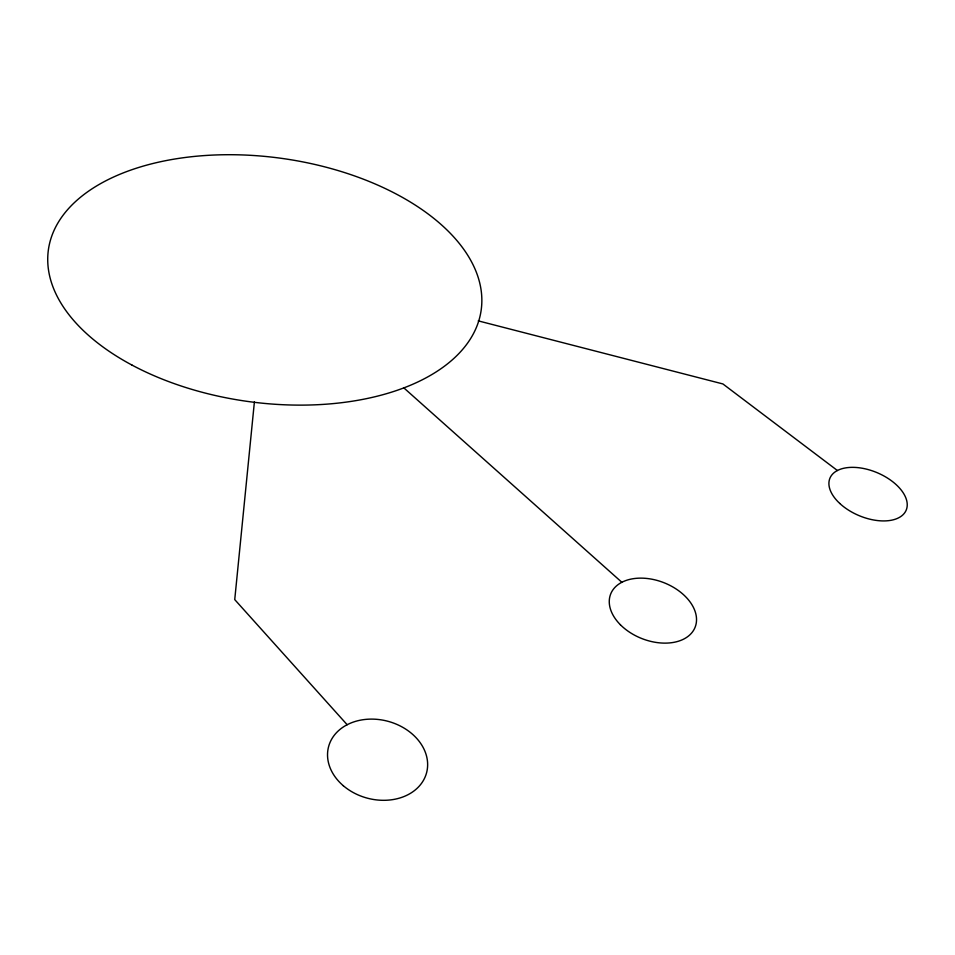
<?xml version="1.0" encoding="UTF-8"?>
<svg xmlns="http://www.w3.org/2000/svg" width="955" height="955" viewBox="0 0 955 955"><rect width="100%" height="100%" fill="white"/><g stroke="black" fill="none" stroke-linecap="round" stroke-linejoin="round"><path stroke-width="1.43" d="M254.4 401.9L234.739 599.609L347.166 724.726M478.24 320.868L722.899 383.946L837.404 470.517M403.738 387.79L621.86 582.287M839.779 503.464A41.352 23.302 22.8 0 0 905.686 511.212A41.352 23.302 22.8 0 0 858.748 467.723A41.352 23.302 22.8 0 0 839.779 503.464M343.227 785.655A50.699 39.788 14.9 0 0 426.288 773.789A50.699 39.788 14.9 0 0 363.258 719.688A50.699 39.788 14.9 0 0 343.227 785.655M132.1 365.144A218.48 122.718 7.9 0 0 479.947 316.559A218.48 122.718 7.9 0 0 182.393 157.862A218.48 122.718 7.9 0 0 132.1 365.144M620.44 624.809A45.363 30.035 21.4 0 0 694.38 628.867A45.363 30.035 21.4 0 0 643.873 578.217A45.363 30.035 21.4 0 0 620.44 624.809"/></g></svg>
